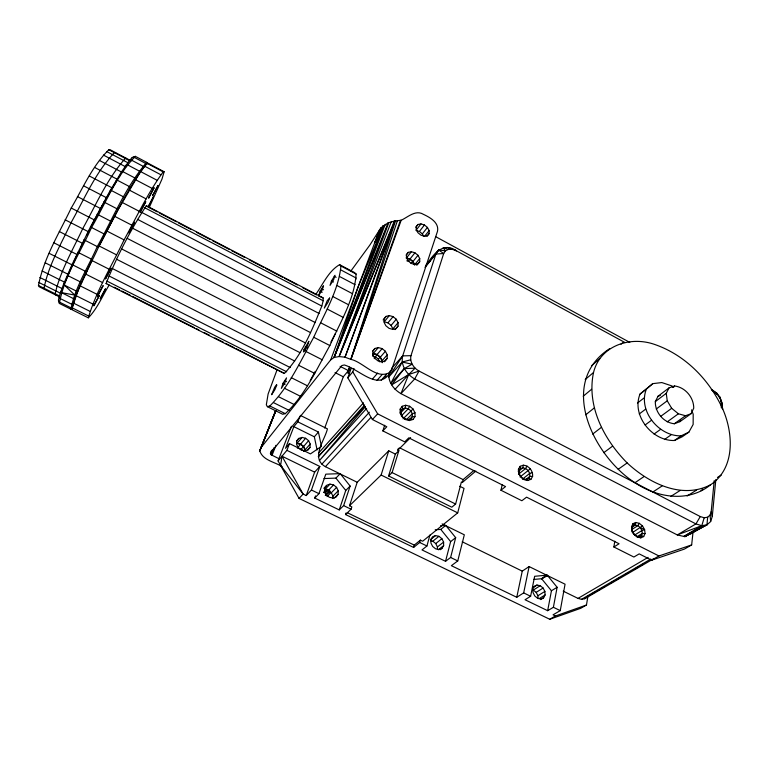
<?xml version="1.0" encoding="UTF-8"?>
<svg xmlns="http://www.w3.org/2000/svg" width="769" height="769" viewBox="0 0 769 769"><rect width="100%" height="100%" fill="white"/><g stroke="black" fill="none" stroke-linecap="round" stroke-linejoin="round"><path stroke-width="1.15" d="M419.711 261.652L419.72 258.519L417.971 255.279L414.924 252.799L411.386 251.732L408.301 252.367L406.493 254.539L406.455 257.682L408.204 260.941L411.28 263.44L414.837 264.498L417.923 263.844L419.711 261.652L416.769 265.286M414.981 416.635L415 412.809L413.049 409.012L409.637 406.253L405.676 405.253L402.216 406.292L400.168 409.108L400.12 412.943L402.072 416.769L405.513 419.557L409.512 420.547L412.972 419.47L414.981 416.635L412.309 416.635L409.166 419.816M405.513 419.557L402.514 416.74L401.034 413.847L401.072 410.934L400.168 409.108M386.057 316.395L384.106 318.818L384.029 322.24L385.836 325.729L389.066 328.344L392.824 329.382L396.102 328.555L398.025 326.114L398.082 322.701L396.266 319.241L393.065 316.645L389.335 315.598L386.057 316.395L383.135 319.952M374.916 348.463L372.898 351.02L372.792 354.586L374.628 358.191L377.935 360.863L381.799 361.882L385.173 360.978L387.163 358.392L387.24 354.836L385.404 351.26L382.126 348.607L378.29 347.588L374.916 348.463L372.715 351.077M382.251 362.708L382.299 360.872L380.405 357.181L377.031 354.451L373.08 353.404L372.677 356.143L375.676 356.941L378.233 359.008L379.675 361.815L382.299 360.872M719.524 397.938L719.573 396.641L716.766 393.161L711.335 389.518L713.401 390.662L716.766 394.487M338.081 494.304L338.245 490.785L336.591 487.354L333.583 484.922L329.997 484.134L326.796 485.21L324.835 487.854L324.643 491.381L326.296 494.842L329.334 497.283L332.948 498.062L336.149 496.966L338.081 494.304L334.275 498.149M332.804 498.523L332.919 496.197L331.295 492.794L328.305 490.382L324.749 489.613L329.997 484.134M164.133 171.737L148.09 163.239L146.927 163.278C127.279 188.386 114.139 217.992 99.047 245.936C89.819 266.901 76.525 287.164 71.959 309.705L88.329 317.828C96.423 290.499 111.89 265.603 124.088 239.89C136.651 217.002 147.754 193.019 163.182 171.891L164.133 171.737L161.999 179.062L149.196 207.601M301.198 450.115L304.803 450.932L308.023 449.942L309.994 447.404L310.205 444.011L308.6 440.666L305.62 438.263L302.044 437.426L298.824 438.397L296.719 440.897M59.357 296.805L39.171 286.77L38.45 285.472C43.881 257.884 59.194 233.17 71.229 208.034C82.898 188.242 92.28 165.989 108.852 149.734L110.207 149.801L130.076 160.298M714.228 480.606L711.2 511.616L710.104 515.019L707.643 517.22L704.193 517.768L700.28 516.566L419.038 371.062C413.684 368.063 409.493 361.978 410.982 355.663L443.694 253.52L445.434 250.829L448.49 249.339L452.355 249.348L456.44 250.838C442.348 240.87 432.976 255.395 425.488 265.959L430.304 260.999M452.355 249.348L448.923 247.81L448.49 249.339L443.175 247.781L445.434 250.829L438.609 249.963L435.898 254.02L402.696 355.874C400.399 365.333 406.695 374.436 414.693 378.954L695.935 523.91L701.789 525.688L706.961 524.852L710.652 521.536L712.277 516.432L715.843 479.52M389.104 372.975C387.509 381.597 393.824 389.547 400.947 393.641L677.287 534.926L684.843 536.666L706.961 524.852L707.643 517.22M721.322 407.849L721.293 400.543L719.573 396.641L722.062 403.725L722.629 409.252L721.668 404.263M614.787 541.174L613.883 546.99L633.887 557.035L639.193 553.882L651.67 560.168L684.304 549.133L691.658 544.933L693.032 532.129M710.614 484.749C681.882 499.783 648.69 483.067 627.158 462.938C603.992 439.58 586.43 406.138 593.524 372.504C600.108 345.656 629.994 335.938 654.256 344.31C685.448 354.903 709.941 380.29 723.177 410.04C733.472 434.293 735.039 468.369 710.614 484.749C688.563 502.849 657.187 497.812 634.963 482.721C593.485 456.363 556.967 382.654 609.711 348.617M300.275 415.356L327.421 428.871C324.864 440.156 310.186 458.247 325.402 466.677L357.201 482.269L388.749 450.797L395.362 454.104L398.851 450.663L397.833 450.153L398.409 448.279M319.827 466.466L314.636 472.147L281.992 456.2L280.598 465.418L303.121 494.044L306.235 495.553L311.435 490.007L319.827 466.466L286.904 450.336L278.08 460.919L299.064 498.418L549.748 619.266L580.672 608.327L586.459 605.02L587.997 595.802M405.676 405.253L405.253 408.003L401.38 412.03M632.32 531.206L632.012 528.245L633.079 525.996L635.232 525.064L637.886 525.669L640.346 527.659L641.952 530.514L642.278 533.465L640.846 537.829L637.318 537.041L634.05 534.388L631.926 530.6L631.522 526.698L632.935 523.737L635.771 522.497L639.27 523.304L642.509 525.929L644.633 529.687L645.056 533.58L643.682 536.56L640.846 537.829L636.396 536.089L633.925 534.08L631.926 530.6L634.05 534.388M586.459 605.02L555.429 615.969L553.055 614.816L560.255 610.624L565.061 584.2L529.11 566.57L522.257 571.127L516.768 597.282L451.365 565.676L457.757 560.937L464.322 534.801L442.127 523.92M523.295 465.187L520.161 466.331L518.45 469.225C517.748 474.761 522.189 480.192 527.784 480.51L530.918 479.327L532.6 476.415C533.244 470.907 528.851 465.533 523.295 465.187L522.814 467.84L518.335 471.416M277.148 369.591L268.112 393.997L266.324 404.792L267.401 406.686L282.656 414.251L285.27 413.664C305.303 395.055 316.665 369.072 329.853 345.55C339.927 322.528 354.519 299.583 356.105 274.033L354.538 272.582L339.6 264.661C328.45 271.121 323.028 284.319 315.723 294.469M553.392 607.299L557.121 587.276L547.201 575.145L534.647 576.289L530.62 596.263L525.035 599.743L547.663 610.692L553.392 607.299L560.255 610.624M547.663 610.692L551.44 590.775L557.121 587.276M147.244 163.989L146.706 162.355C125.51 186.963 112.937 218.463 97.163 246.782C88.252 267.285 75.035 287.145 70.902 309.186L72.497 308.379L70.902 309.186L59.386 303.467L58.454 300.304L59.146 296.719L63.75 283.703L72.324 263.969L90.463 226.951L110.207 190.606L121.444 171.977L129.538 160.394L132.153 157.597L135.354 156.347L146.706 162.355L147.1 163.537M516.768 597.282L523.679 592.899L529.11 566.57M267.401 406.686L269.842 405.984C289.202 386.672 300.583 360.892 313.742 337.274C323.97 314.233 338.302 291.47 340.965 266.026L339.6 264.661M613.883 546.99L619.083 543.76L526.573 497.168L521.853 500.744L500.936 490.238L502.282 484.508M77.842 252.251L92.376 259.624L78.034 290.855L72.324 307.196L70.652 307.687L59.002 301.9L58.454 300.304M429.919 535.022L426.93 546L421.998 549.922L445.539 561.312L450.624 557.477L455.69 537.675L445.76 525.4L440.522 525.727M321.807 306.052L323.172 300.756L323.143 297.911L146.341 205.669C130.442 230.123 116.83 256.481 106.074 283.588L284.347 373.436C302.169 354.894 312.214 329.661 321.807 306.052L141.679 212.369M346.05 512.99L345.541 514.548L413.607 547.441L414.27 545.096L420.355 540.136L422.642 541.241L457.709 512.865L464.034 488.382L459.737 486.239M445.539 561.312L450.634 541.607L455.69 537.675M395.362 454.104L388.595 475.944L451.797 507.194L455.613 504.051L461.39 481.952L462.38 482.442L475.828 471.051M462.38 482.442L463.121 479.606L473.867 470.465M413.607 547.441L419.701 542.491L420.355 540.136M691.562 409.858L693.196 414.26L693.138 424.488L688.88 432.14L681.094 435.85C658.745 436.465 637.732 410.598 646.393 389.124L652.756 383.644L661.811 382.558L672 385.961L673.75 387.288M688.88 432.14L682.19 436.792L674.413 440.502C652.16 441.204 631.291 415.385 640.029 394.064L652.756 383.644M706.961 524.852L684.843 536.666L703.472 525.419L683.872 536.435L701.789 525.688L704.193 517.768M388.595 475.944L392.103 472.579L398.851 450.663M275.696 410.473L259.787 450.836C262.7 460.4 274.773 461.871 282.108 466.648M345.541 514.548L351.068 509.222L351.837 506.886L349.491 505.742L381.116 475.031L388.749 450.797M135.354 156.347C116.004 176.168 105.497 203.718 91.53 227.518C80.457 252.347 63.99 276.6 59.386 303.467M304.053 349.549L303.611 351.962L307.264 346.3L308.878 341.282L304.053 349.549L306.168 350.626M500.936 490.238L505.55 486.585L408.791 437.849L404.705 441.877L382.837 430.89L384.654 425.257M279.541 458.987L271.178 454.787L270.525 452.97L341.84 365.563L344.301 364.967L345.858 365.477C361.968 371.34 380.761 393.219 391.921 369.187L437.523 231.209C439.205 222.539 430.034 217.454 423.469 214.368C415.587 209.466 408.022 217.108 401.187 220.251L394.362 221.078L388.037 222.923L380.915 227.855L369.879 245.023L350.779 271.149M349.491 505.742L357.201 482.269M343.637 505.618L350.135 486.066L340.215 473.637L325.796 474.156L318.952 493.66L314.742 498.062L339.254 509.914L343.637 505.618L351.068 509.222M339.254 509.914L345.762 490.449L350.135 486.066M397.458 220.597L350.875 359.373C363.429 362.074 376.329 380.155 389.873 372.417M260.624 448.144L330.699 359.873L334.092 357.489L358.229 286.606L383.481 225.528L374.753 242.62L380.915 227.855M314.742 498.062L315.501 495.909M400.466 220.309L350.875 359.373L345.021 357.21L339.119 356.547L334.092 357.489L383.481 225.528M306.235 495.553L314.636 472.147M382.837 430.89L386.797 426.766L372.398 419.518L347.799 377.8L352.788 371.85L354 368.466M349.616 373.782L347.53 372.715L349.501 367.246M324.701 428.073L343.301 376.781L348.434 370.61L349.607 367.332M347.799 377.8L351.212 368.293L347.53 372.715M401.187 220.251L350.875 359.373L395.487 220.905L345.021 357.21L394.939 220.982L339.119 356.547L388.787 222.664L334.092 357.489L385.25 224.308M330.699 359.873L379.684 229.498M293.854 426.651L285.539 448.337L289.48 443.607L310.436 453.912L321.452 446.356L318.424 432.063L297.805 421.835L293.854 426.651L314.338 436.792L317.088 449.913M286.904 450.336L289.48 443.607M297.805 421.835L299.862 416.433M278.08 460.919L291.441 426.257M391.229 221.808L339.119 356.547L394.362 221.078M273.822 448.116L271.178 454.787L273.822 448.144M272.043 455.335L275.965 445.309M270.352 453.508L271.399 450.749M271.899 450.797L270.582 454.143L272.341 449.702M275.706 410.954L259.787 450.836L275.465 411.848M334.092 357.489L388.037 222.923M410.656 359.805L402.177 362.036L390.739 383.491L404.273 368.591L415.077 368.188L408.685 374.541L400.947 393.641L414.693 378.954L419.038 371.062L408.685 374.541L391.719 384.817L404.273 368.591L412.097 364.208L402.177 362.036L388.729 377.031L402.696 355.874L410.982 355.663M65.384 281.377L72.373 265.045L49.187 253.347M335.409 333.535L330.958 342.022M315.175 371.456L310.186 380.578M149.792 204.16L148.263 206.553L153.454 196.643L149.378 204.919M283.059 383.26L281.348 388.393L284.828 383L286.529 377.877L283.059 383.26L285.136 384.298M331.449 280.964L330.045 285.386L333.631 279.714L335.024 275.302L331.449 280.964L333.448 282.012M320.135 291.182L318.731 295.498L322.134 290.076L323.528 285.78L320.135 291.182L322.201 292.258M75.275 258.788L78.198 252.578M691.148 413.655L693.744 408.137C693.753 397.41 685.342 387.355 674.615 385.971L668.982 387.922L658.043 396.227L655.313 401.62C655.034 412.367 663.522 422.566 674.298 423.767L679.892 421.672L691.148 413.655L685.535 415.741L674.298 423.767M73.67 262.239L74.901 259.634M679.892 421.672L680.767 419.845M80.668 247.483L82.639 243.408L59.29 231.517M374.753 242.62L382.972 225.875M83.167 242.341L84.225 240.226M86.878 234.93L87.945 232.815M655.313 401.62L666.262 393.344L668.982 387.922M125.943 165.22L127.51 164.845L139.256 171.045L139.929 172.592L118.272 209.456L98.509 247.205L83.946 239.784M543.654 597.753L545.086 594.975L544.885 591.419L543.106 588.035L540.223 585.709L537.002 585.055L534.311 586.266L532.85 589.025L533.042 592.591L534.82 596.013L537.733 598.359L540.963 598.993L543.654 597.753L540.674 599.58M89.579 229.623L88.473 231.757L65.115 219.799M90.684 227.489L94.001 221.097M98.951 211.898L100.912 208.13M97.336 214.83L94.549 220.03L71.229 208.034M98.451 212.753L100.114 209.629M414.847 264.901L413.049 261.566L409.906 259.009L408.637 261.354L406.791 260.806M377.031 354.451L374.224 358.652M409.637 406.253L408.262 408.762L401.264 415.981M109.227 284.953C102.412 295.882 97.346 308.609 88.329 317.828M101.498 207.101L102.671 205.044M113.831 185.502L114.966 183.512M527.025 466.081L525.64 468.513L518.45 474.233M107.218 196.816L111.745 188.953M523.362 478.789L526.207 479.462L528.582 478.568L529.86 476.357C530.36 472.185 527.025 468.1 522.814 467.84L520.43 468.715L519.133 470.907C518.46 474.79 521.507 477.318 524.025 479.625M639.27 523.304L637.886 525.669L631.839 529.466M700.28 516.566L695.935 523.91L677.287 534.926L701.789 525.688M441.964 548.364L443.636 545.634L443.607 542.097L441.887 538.684L438.945 536.31L435.552 535.599L432.611 536.743L430.909 539.444L430.919 542.991L432.639 546.432L435.61 548.826L439.022 549.527L441.964 548.364L440.195 549.729M385.096 377.541L386.115 375.926M119.176 176.735L120.31 174.967M140.621 171.612L145.822 164.835L145.254 163.201L133.768 157.116L132.153 157.597M405.128 418.855L408.147 419.605L410.781 418.788L412.309 416.635L412.328 413.732L410.848 410.857L408.262 408.762L405.253 408.003L402.62 408.8L401.072 410.406M401.072 410.934L402.62 408.8L402.216 406.292M415.846 227.268L417.99 224.481L420.989 223.914L424.44 224.99L427.42 227.422L429.15 230.556L429.15 233.574L426.968 236.333M420.989 223.914L415.962 230.412L419.393 231.479L422.354 233.882L423.488 235.968M419.393 231.479L424.44 224.99M422.354 233.882L427.42 227.422M406.138 255.125L408.301 252.367M411.386 251.732L406.33 258.153L409.839 259.211L412.866 261.671L414.597 264.882L419.72 258.519M424.786 236.083L429.15 230.556M426.391 265.459L438.609 249.963L443.694 253.52L435.898 254.02L424.978 267.343M409.839 259.211L414.924 252.799M298.824 438.397L296.824 440.916L296.594 444.319L298.189 447.683L300.448 449.509M412.866 261.671L417.971 255.279M389.335 315.598L384.212 321.817L387.922 322.836L391.094 325.412L392.882 328.853L398.082 322.701M429.15 233.574L427.429 235.66L424.421 236.256L420.951 235.179L417.942 232.728L416.221 229.566L416.24 226.547L417.99 224.481M387.922 322.836L393.065 316.645M391.094 325.412L396.266 319.241M302.044 437.426L297.103 443.271L300.65 444.088L303.611 446.472L305.197 449.788L310.205 444.011M378.29 347.588L373.148 353.673L376.954 354.682L380.203 357.316L382.02 360.863L387.24 354.836M395.055 329.613L398.025 326.114M300.65 444.088L305.62 438.263M297.315 448.125L300.573 444.299L303.419 446.597L304.947 449.788L303.63 451.307M376.954 354.682L382.126 348.607M365.285 406.801L319.375 460.621L366.621 408.435M300.804 449.644L303.419 446.597M380.203 357.316L385.404 351.26M303.611 446.472L308.6 440.666M314.338 436.792L318.424 432.063M384.173 361.824L387.163 358.392M307.84 449.865L309.994 447.404M372.446 379.069L377.656 373.109M325.297 495.371L329.834 490.199M376.906 380.492L382.155 374.551M391.652 368.284L402.696 355.874M381.174 380.232L386.442 374.311M389.652 371.735L391.921 369.187M318.77 452.874L363.487 402.812M364.669 405.003L318.279 456.661L364.679 406.311M321.875 464.14L369.37 412.213M395.035 389.335L408.685 374.541M325.402 466.677L370.85 417.5M299.064 498.418L303.121 494.044L281.992 456.2M372.398 419.518L377.656 413.866L352.788 371.85M324.912 492.823L328.094 489.459M323.807 488.334L326.046 485.989M323.749 492.4L326.892 489.113M323.98 478.568L335.918 478.107L340.215 473.637M328.305 490.382L333.583 484.922M327.008 496.611L330.997 492.525M403.043 418.855L413.049 409.012M331.295 492.794L336.591 487.354M406.849 419.316L412.328 413.732L415 412.809M332.919 496.197L338.245 490.785M397.833 450.153L410.598 437.59M324.383 491.016L325.989 489.478M323.787 492.477L327.085 489.507M701.059 490.709L702.837 489.103M325.018 493.054L328.421 490.132M591.457 365.794L599.743 358.7M411.021 263.296L413.049 261.566M621.035 344.176L622.698 342.763M563.216 591.15L578.019 598.388L581.518 599.33L584.719 598.734L586.324 597.369M378.233 359.008L380.405 357.181M585.199 379.55L593.524 372.504M583.2 396.227L591.592 389.277M530.341 468.782L520.046 476.972M435.206 529.764L440.781 529.408L445.76 525.4M585.709 414.808L594.206 407.983M430.313 539.8L435.552 535.599M430.563 540.732L432.812 541.193L438.945 536.31M632.253 532.715L642.509 525.929M432.812 541.193L435.735 543.558L441.887 538.684M325.46 495.505L330.093 491.881M522.478 479.106L529.706 473.425L532.388 472.551M437.446 549.277L437.426 546.932L443.607 542.097M526.246 479.183L529.86 476.357L532.6 476.415M438.33 549.768L443.636 545.634M640.029 394.064L646.393 389.124M592.688 434.072L601.329 427.391M637.472 403.033L643.864 398.111M672.788 387.355L674.615 385.971M639.25 413.972L645.691 409.118M656.226 409.031L667.242 400.812L666.262 393.344M603.761 452.681L612.557 446.164M645.124 424.978L651.622 420.182M660.59 416.452L671.683 408.31L678.393 413.789L685.535 415.741M667.223 421.864L678.393 413.789M654.054 434.052L660.629 429.323M618.189 469.301L627.158 462.938M664.445 439.551L671.077 434.87M674.413 440.502L681.094 435.85M533.638 579.461L541.597 578.721L546.692 575.193M634.963 482.721L644.105 476.511M652.891 491.997L662.186 485.902M551.44 590.775L541.597 578.721L547.201 575.145M670.674 496.505L680.104 490.497M533.071 587.554L537.002 585.055M632.214 526.967L635.232 525.064L635.771 522.497L633.079 525.996L632.935 523.737M540.223 585.709L533.311 590.063L536.166 592.361L537.925 595.725L538.05 598.08M687.092 496.024L696.608 490.064M717.458 477.462L721.274 475.069M536.166 592.361L543.106 588.035M690.793 533.907L697.743 529.581M699.723 528.341L701.713 527.101M634.858 534.916L641.952 530.514L644.633 529.687L640.346 527.659M537.925 595.725L544.885 591.419M637.193 536.599L642.278 533.465L645.056 533.58M639.193 536.973L641.221 535.724L643.682 536.56M539.117 598.647L545.086 594.975M578.019 598.388L648.104 557.371M581.518 599.33L650.785 559.053M587.131 596.677L590.236 594.879M592.313 593.668L595.417 591.861M597.494 590.659L599.57 589.458M601.637 588.256L604.751 586.449M610.961 582.835L614.075 581.028M616.142 579.826L619.256 578.019M625.476 574.414L628.581 572.607M634.8 568.993L637.905 567.186M639.981 565.984L643.086 564.177M584.719 598.734L654.111 558.477M549.748 619.266L555.429 615.969M651.67 560.168L658.927 555.968L691.658 544.933M541.597 578.721L547.605 575.635M72.507 308.407L70.902 309.186L72.18 308.657M639.068 536.685L641.221 535.724M658.043 396.227L660.292 395.439M129.538 160.394L131.134 159.952L142.755 166.094L143.37 167.709M73.161 303.697L71.488 304.139L59.703 298.285L59.146 296.719M121.444 171.977L122.953 171.698L134.835 177.937L135.575 179.408M106.074 283.588L106.776 283.473M116.148 180.513L117.59 180.369L129.577 186.646L130.413 187.982M81.975 281.79L80.399 281.906L68.287 275.831L67.585 274.562M126.481 158.395L125.299 158.433C107.035 178.946 95.952 204.939 82.648 228.778C72.776 250.021 60.357 270.775 55.157 293.787L55.704 294.988M110.207 190.606L111.572 190.606L123.655 196.912L124.588 198.104M115.638 152.675L114.341 152.637C95.385 172.65 84.379 198.979 70.979 222.799C61.174 244.129 48.524 265.007 44.025 288.25L44.689 289.509M86.801 271.274L85.282 271.226L73.113 265.094L72.324 263.969M103.815 201.959L118.272 209.456M323.143 297.911L318.577 296.007M60.914 291.153L61.51 292.643L74.776 295.075L78.034 290.855L76.4 291.105L64.394 285.107L63.75 283.703M297.151 443.511L300.573 444.299M406.263 257.913L409.906 259.009M97.154 214.205L111.678 221.693M410.781 418.788L412.972 419.47M528.582 478.568L530.918 479.327M347.386 512.74L414.27 545.096M311.435 490.007L318.952 493.66M419.701 542.491L426.93 546M450.624 557.477L457.757 560.937M523.679 592.899L530.62 596.263M462.246 541.789L522.257 571.127M381.116 475.031L457.709 512.865M392.103 472.579L455.613 504.051M38.681 282.377L61.164 293.575M38.45 285.472L59.78 296.084M73.17 302.957L89.973 311.32M273.562 402.658L289.182 410.425M71.844 307.687L88.435 315.924M269.842 405.984L285.27 413.664M39.901 277.494L62.597 288.827M75.929 295.604L92.924 304.082M278.493 396.698L294.277 404.571M61.51 292.643L73.411 298.583L75.074 298.209L74.776 295.075L64.394 285.107M45.198 262.806L68.258 274.379M80.063 285.818L97.211 294.412M284.472 388.278L300.4 396.256M399.774 447.885L463.121 479.606M42.084 270.919L64.971 282.377M105.017 234.42L90.463 226.951M106.776 281.021L286.683 371.783M114.264 287.25L119.608 289.951M121.752 291.028L130.317 295.344M132.451 296.421L194.519 327.7M196.653 328.786L198.796 329.863M204.141 332.554L209.495 335.255M214.849 337.947L223.404 342.263M225.548 343.349L234.103 347.655M236.246 348.742L284.347 373.436M85.446 273.956L102.719 282.665M291.278 377.666L307.312 385.74M284.472 380.626L286.539 381.664M53.926 242.821L77.217 254.616M108.871 275.869L290.211 367.553M377.656 413.866L658.927 555.968M112.226 268.458L294.69 361.007M91.857 260.48L109.217 269.275M298.641 365.275L314.732 373.436M340.119 366.361L348.434 370.61M99.047 245.936L116.446 254.808M306.235 351.616L322.365 359.844M116.628 259.268L299.833 352.577M335.053 372.581L343.301 376.781M121.762 248.993L305.245 342.868M305.235 346.934L307.34 348.011M127.241 238.39L310.513 332.602M106.708 230.96L124.088 239.89M313.742 337.274L329.853 345.55M77.419 196.576L100.672 208.591L106.651 197.796L83.523 185.781M114.504 216.233L131.826 225.182M320.827 322.874L336.889 331.17M132.653 228.258L315.252 322.557M137.584 219.376L319.106 313.483M144.659 207.707L323.172 300.756M122.079 202.372L139.295 211.331M327.19 309.051L343.157 317.357M321.461 288.692L323.528 289.769M129.115 189.991L146.187 198.921M332.554 296.392L348.405 304.678M89.319 175.976L112.312 187.972L117.474 179.398L94.664 167.45M147.696 206.871L157.251 211.85M159.375 212.955L176.361 221.818M178.475 222.923L191.212 229.566M196.518 232.334L210.322 239.534M212.446 240.639L229.422 249.502M231.546 250.607L244.282 257.25M249.589 260.018L263.382 267.218M265.507 268.323L282.492 277.186M284.617 278.291L297.353 284.934M302.659 287.702L316.453 294.902M99.403 160.423L122.002 172.304M135.315 179.581L152.214 188.453M336.726 285.405L352.413 293.652M140.458 171.506L157.155 180.311M339.552 276.504L355.067 284.693M334.14 276.292L336.14 277.349M103.402 155.069L125.78 166.863M146.927 163.278L163.182 171.891M340.965 266.026L356.105 274.033M144.361 166.037L160.846 174.746M340.975 269.986L356.297 278.099M108.852 149.734L130.759 161.317M106.574 151.493L127.798 162.692M436.09 236.89L629.811 342.407M454.979 250.021L624.937 342.522M526.207 479.462L527.784 480.51M408.147 419.605L409.512 420.547M712.844 390.863L716.766 393.161L718.977 396.977M400.12 412.943L401.034 413.847M636.396 536.089L637.318 537.041M518.633 473.098L519.277 473.839M440.781 529.408L450.634 541.607M335.918 478.107L345.762 490.449M355.518 278.82L355.893 279.32M667.242 400.812L671.683 408.31M435.735 543.558L437.426 546.932M146.341 205.669L146.639 206.313M720.793 400.832L722.062 403.725L721.293 400.543M518.45 469.225L519.133 470.907M631.522 526.698L632.012 528.245M711.2 511.616L712.277 516.432M520.161 466.331L520.43 468.715M710.104 515.019L710.652 521.536M329.661 298.055L327.978 302.342L324.278 308.129L327.2 300.727L329.661 298.055M276.705 385.24L274.937 389.575L271.63 394.728L274.687 387.23L276.629 384.615L276.705 385.24M94.241 304.909L93.905 305.879L99.432 295.344L94.241 304.909M97.884 295.306L97.528 296.315L103.171 285.578L97.884 295.306M105.862 277.926L105.478 278.993L111.188 268.121L105.862 277.926M100.547 297.92L100.201 298.872L105.507 288.769L100.547 297.92M129.279 231.825L128.836 233.017L134.537 222.164L129.279 231.825M140.631 211.167L140.169 212.398L145.793 201.689L140.631 211.167M149.109 196.96L148.628 198.21L154.146 187.694L149.109 196.96M153.214 194.365L152.743 195.566L158.03 185.492L153.214 194.365M275.706 410.752L259.787 450.836L275.725 410.723"/></g></svg>
